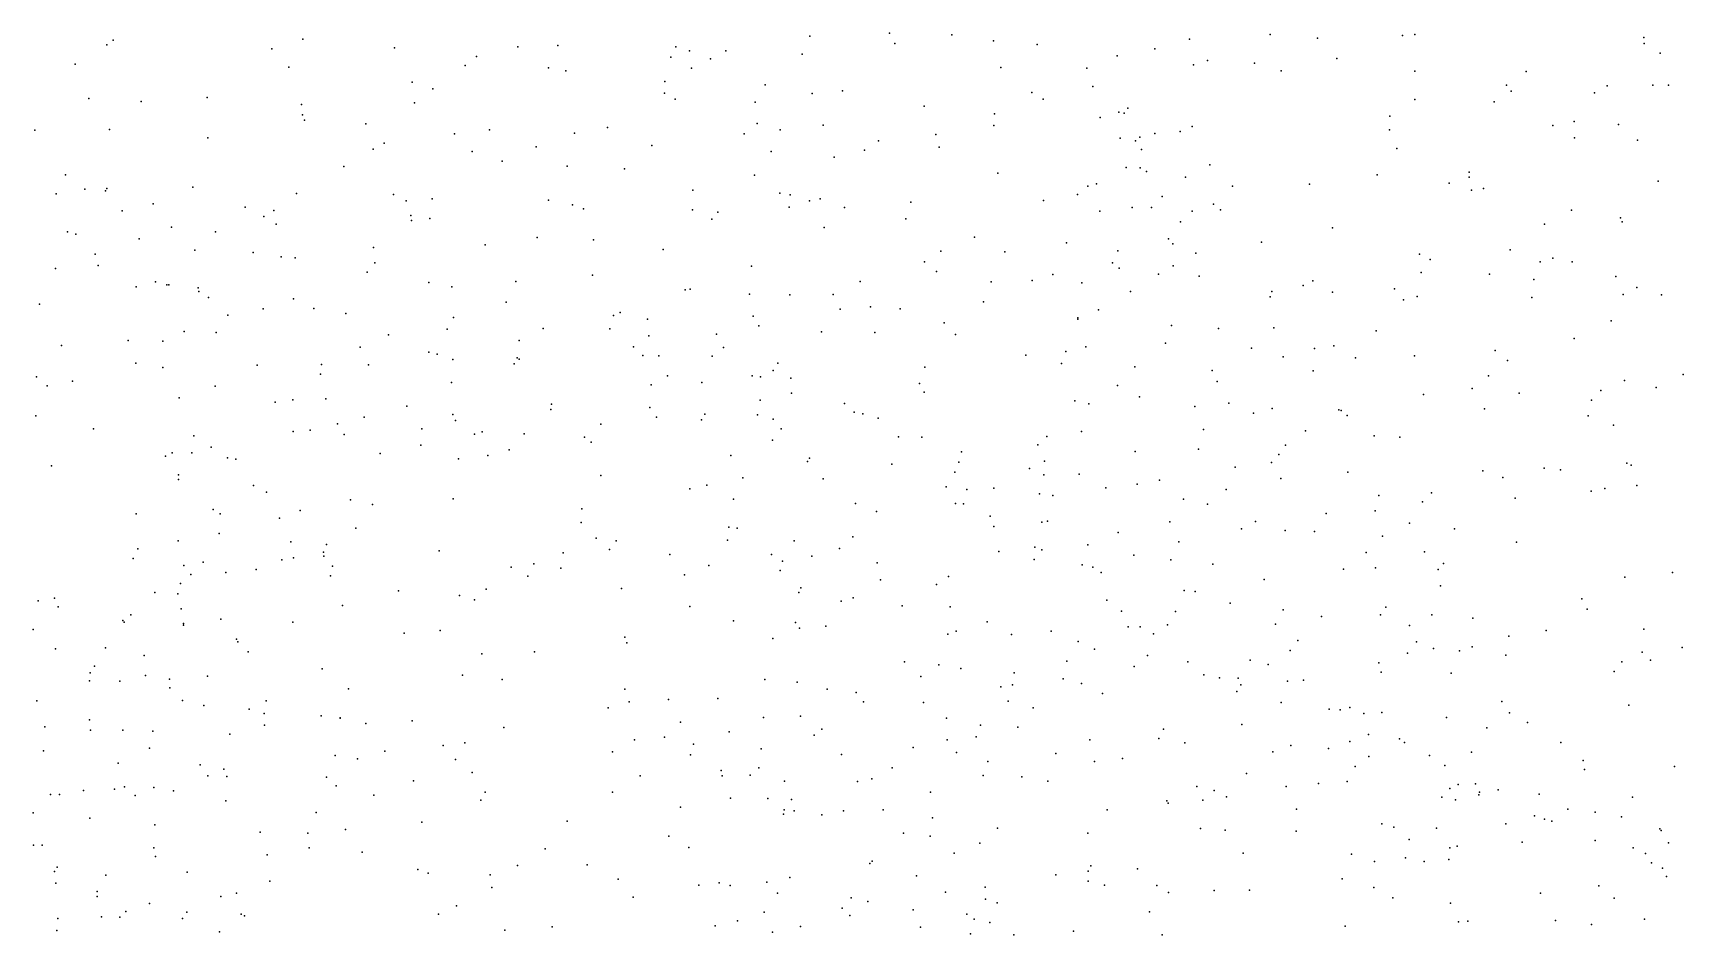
# Model space of a CAD drawing. Header units: metres. Extents: x -25 to 25, y -27.8 to 27.8.
# Drawn here: x -7.935 to -6.388, y 5.103 to 5.949 of the extents above; entities that cross this region are included whole.
import ezdxf

# ---------------------------------------------------------------- set-up
doc = ezdxf.new("R2010")
doc.units = ezdxf.units.M

msp = doc.modelspace()

# ---------------------------------------------------------------- linework, layer by layer
for p in [(-7.6819, 5.9429, 25.8874), (-7.2067, 5.9457, -7.0372), (-7.1318, 5.9486, 15.7603), (-7.0735, 5.9468, 25.5694), (-6.8504, 5.9428, 16.971), (-6.7748, 5.9471, 16.9034), (-6.7306, 5.9438, 21.0944), (-6.6509, 5.9462, 16.8261), (-6.6393, 5.9472, 15.7708), (-6.4244, 5.9444, 16.6296), (-7.8658, 5.9376, 14.6105), (-7.8599, 5.9418, -0.9987), (-7.7111, 5.9336, -3.8145), (-7.5962, 5.9347, 17.3703), (-7.5193, 5.9266, 25.8727), (-7.4803, 5.9357, -13.0276), (-7.4429, 5.9369, 15.9225), (-7.3321, 5.9355, -8.7139), (-7.3193, 5.9318, 20.4468), (-7.2855, 5.932, 25.7906), (-7.2137, 5.9289, 17.2436), (-7.1268, 5.9389, -4.9158), (-7.0344, 5.9411, 15.1992), (-6.9933, 5.9379, 15.7188), (-6.9182, 5.9272, 21.6815), (-6.8829, 5.9338, 24.5815), (-6.424, 5.9389, 19.0462), (-6.4091, 5.9298, 0.8416), (-7.8954, 5.9195, 17.3141), (-7.6953, 5.9167, 19.5282), (-7.5299, 5.9182, -4.6359), (-7.4516, 5.9158, 17.3632), (-7.4353, 5.9132, -0.1527), (-7.337, 5.9259, -8.497), (-7.3174, 5.9155, -9.0203), (-7.2997, 5.9243, 18.4907), (-7.0276, 5.9161, 17.12), (-6.9469, 5.9156, 25.152), (-6.8467, 5.9189, -23.2264), (-6.8337, 5.9228, 15.6946), (-6.7897, 5.9204, 21.8096), (-6.7644, 5.9132, 0.1963), (-6.7124, 5.9248, 15.7124), (-6.6393, 5.9129, 21.9493), (-6.5347, 5.9126, 23.812), (-7.5796, 5.9026, 21.4595), (-7.56, 5.8963, 15.9353), (-7.3425, 5.9031, 25.8569), (-7.2486, 5.8999, -7.5228), (-6.9411, 5.8984, 25.2866), (-6.5533, 5.8998, 0.5741), (-6.4589, 5.8989, -23.1282), (-6.4159, 5.8997, 23.7515), (-6.4013, 5.8998, 15.8869), (-7.8827, 5.8871, 15.9044), (-7.8337, 5.8844, 17.3688), (-7.7717, 5.8881, -0.7701), (-7.6832, 5.8814, 21.4812), (-7.5773, 5.8832, -9.5826), (-7.3429, 5.8921, 15.8193), (-7.333, 5.8867, -4.754), (-7.2579, 5.8836, -19.3175), (-7.2044, 5.8918, 25.7848), (-7.1759, 5.8943, 20.767), (-6.9985, 5.8928, 25.5552), (-6.9879, 5.8866, 21.6341), (-6.6391, 5.8862, 15.1956), (-6.5649, 5.8839, 16.8428), (-6.549, 5.8939, 22.0088), (-6.4706, 5.8926, -6.7711), (-7.6825, 5.8718, 15.9227), (-7.6806, 5.8667, 25.9254), (-7.0993, 5.8801, 25.7292), (-7.0335, 5.8728, 25.6526), (-6.9342, 5.8693, 17.0988), (-6.9167, 5.8743, 25.0722), (-6.9117, 5.8733, 24.4353), (-6.9085, 5.878, 24.9558), (-6.6625, 5.8705, 16.9201), (-6.4899, 5.8656, 15.7642), (-7.9334, 5.8576, 17.3581), (-7.8633, 5.8581, 25.9168), (-7.7711, 5.8503, 21.5109), (-7.623, 5.8633, 17.4458), (-7.5399, 5.8539, 23.6008), (-7.5071, 5.8577, 18.0087), (-7.4274, 5.8546, 17.423), (-7.3962, 5.8599, 25.9079), (-7.2683, 5.8539, 24.9552), (-7.256, 5.8637, -0.1311), (-7.2343, 5.8578, 21.5126), (-7.1942, 5.8621, -7.9035), (-7.0884, 5.8534, 21.5785), (-7.0341, 5.8619, -6.9169), (-6.9156, 5.8499, 25.5042), (-6.8972, 5.8508, 24.1376), (-6.8829, 5.8543, 24.6933), (-6.8593, 5.8562, -6.8445), (-6.848, 5.8608, 17.0451), (-6.6628, 5.8578, -6.7932), (-6.5097, 5.862, 25.0621), (-6.4894, 5.8502, 16.8213), (-6.4482, 5.8627, -13.5054), (-7.6161, 5.8396, 24.2512), (-7.6059, 5.8453, 23.784), (-7.5232, 5.8375, 25.9491), (-7.4631, 5.8419, 15.0014), (-7.3549, 5.8432, 15.1179), (-7.2429, 5.8376, 25.8647), (-7.1553, 5.8386, 17.2863), (-7.1422, 5.8474, 25.0528), (-7.0854, 5.8415, 15.6454), (-6.9013, 5.8475, 24.5668), (-6.8956, 5.8393, 25.3364), (-6.6562, 5.8403, 23.883), (-6.4305, 5.848, 22.0811), (-7.6437, 5.8234, 14.7994), (-7.4952, 5.8284, 21.4903), (-7.4343, 5.8236, -9.3098), (-7.3805, 5.8213, -8.8609), (-7.1836, 5.8322, 19.8419), (-6.91, 5.8226, 21.721), (-6.8968, 5.8223, 15.5996), (-6.8907, 5.8188, 24.8941), (-6.8316, 5.825, 15.2902), (-7.9047, 5.8155, 21.5655), (-7.8658, 5.8028, 4.6148), (-7.7852, 5.8041, 17.487), (-7.2584, 5.8153, 18.7774), (-7.0304, 5.8171, 25.758), (-6.9459, 5.8051, 23.0871), (-6.9378, 5.8071, 24.2705), (-6.8544, 5.8134, 24.0337), (-6.8101, 5.8051, 25.1332), (-6.7381, 5.8068, 21.8838), (-6.6745, 5.8157, 15.624), (-6.607, 5.8077, 16.9363), (-6.5883, 5.8133, 15.6622), (-6.5881, 5.818, 22.9645), (-6.5747, 5.8028, -20.7377), (-6.411, 5.8097, 23.7601), (-7.9135, 5.7977, -1.2365), (-7.8865, 5.8022, 15.8349), (-7.8672, 5.8006, 17.4494), (-7.8225, 5.7884, 21.5562), (-7.6879, 5.7982, -0.4893), (-7.5971, 5.7973, 21.5081), (-7.5852, 5.7913, -21.2724), (-7.5606, 5.7932, 15.8407), (-7.4515, 5.7917, 17.5026), (-7.4293, 5.7874, 23.3995), (-7.3162, 5.8011, 25.9487), (-7.2347, 5.7984, 15.2406), (-7.225, 5.7968, 17.3544), (-7.2068, 5.7913, 15.6641), (-7.197, 5.7931, -8.0551), (-7.1118, 5.7898, -19.5355), (-6.9874, 5.7914, 15.592), (-6.9555, 5.7972, 25.7227), (-6.876, 5.7954, 25.0479), (-6.8279, 5.7881, 21.7981), (-6.5861, 5.8013, 21.2308), (-7.8516, 5.7817, -9.7533), (-7.736, 5.7854, -22.2475), (-7.7187, 5.7765, 17.5379), (-7.7092, 5.782, 21.5336), (-7.5808, 5.7776, 24.519), (-7.5802, 5.7729, 25.9992), (-7.5628, 5.7747, -4.5747), (-7.4187, 5.7838, 15.7684), (-7.3167, 5.7827, 15.7217), (-7.2985, 5.774, 20.5911), (-7.2928, 5.7805, 17.4328), (-7.2261, 5.7853, -13.2465), (-7.1742, 5.7849, 21.5741), (-7.1166, 5.7742, 25.8764), (-6.9345, 5.7816, 24.373), (-6.9044, 5.7848, 24.6263), (-6.8861, 5.7851, 25.6164), (-6.848, 5.7814, 25.5029), (-6.8213, 5.7827, 15.5797), (-6.4924, 5.7824, 15.6872), (-6.4464, 5.7754, 22.8366), (-7.9029, 5.7622, 4.8108), (-7.895, 5.7599, 17.6161), (-7.8052, 5.7665, -1.0428), (-7.7641, 5.7621, 17.7179), (-7.7072, 5.7692, 15.8354), (-7.4624, 5.7567, 24.8035), (-7.1931, 5.7663, 25.9282), (-7.0521, 5.7572, 17.2665), (-6.859, 5.7714, -5.091), (-6.7163, 5.766, 0.2302), (-6.5175, 5.7693, 0.6778), (-6.4447, 5.7715, 16.8531), (-7.8769, 5.7411, -4.2774), (-7.8356, 5.7556, 25.9723), (-7.7833, 5.7449, -18.7953), (-7.7285, 5.7427, -0.8812), (-7.6159, 5.7473, -22.7684), (-7.5111, 5.7498, 17.5707), (-7.4094, 5.7547, -8.7163), (-7.3441, 5.7455, 17.5145), (-7.0837, 5.744, 19.6077), (-7.0236, 5.7434, -4.9065), (-6.966, 5.7518, 25.1677), (-6.9177, 5.7444, 24.0925), (-6.8701, 5.7555, 19.3419), (-6.8661, 5.7509, 24.9482), (-6.8446, 5.7422, 25.1847), (-6.7829, 5.7525, -19.8119), (-6.6348, 5.7411, -5.3785), (-6.5497, 5.7453, 23.8026), (-7.9141, 5.7276, 19.4913), (-7.8739, 5.7306, 15.7879), (-7.7025, 5.7387, 24.0326), (-7.6892, 5.7379, -9.6235), (-7.6145, 5.7331, 17.6246), (-7.2612, 5.7299, -7.3756), (-7.0989, 5.7341, -0.1052), (-6.9228, 5.733, 21.7482), (-6.9166, 5.7281, 24.5621), (-6.8659, 5.7303, 25.7184), (-6.6249, 5.7361, 15.587), (-6.5218, 5.7339, -20.4349), (-6.5098, 5.7375, 16.9325), (-6.4915, 5.734, -6.6557), (-7.8382, 5.7105, 21.5916), (-7.8202, 5.7151, 4.1563), (-7.8096, 5.7124, 17.5941), (-7.8077, 5.7125, 14.6262), (-7.6218, 5.7243, -0.3322), (-7.564, 5.7146, -19.143), (-7.5423, 5.7107, 23.509), (-7.4824, 5.7157, 19.2351), (-7.4105, 5.7216, 21.5465), (-7.1595, 5.7154, 17.3817), (-7.0879, 5.725, 23.1292), (-7.0365, 5.7151, 21.6933), (-6.9982, 5.7165, 15.3727), (-6.9786, 5.7221, 19.462), (-6.9514, 5.7143, 24.1894), (-6.8797, 5.7224, 24.8229), (-6.8414, 5.7206, 23.9758), (-6.7439, 5.7119, 15.5356), (-6.735, 5.7161, 15.3495), (-6.6332, 5.7239, -13.3912), (-6.5691, 5.7223, 0.524), (-6.5276, 5.7174, 21.9965), (-6.4508, 5.7203, 23.7732), (-7.7803, 5.7096, -12.6739), (-7.7797, 5.7063, 4.336), (-7.7704, 5.7004, 4.5353), (-7.6907, 5.6992, -21.469), (-7.4913, 5.6963, 26.0546), (-7.3236, 5.7076, -4.6668), (-7.3188, 5.7084, 20.0258), (-7.263, 5.7036, -8.3244), (-7.2252, 5.7029, 17.4561), (-7.1846, 5.7033, 15.5903), (-7.0436, 5.6964, 15.5352), (-6.906, 5.7061, 24.699), (-6.7749, 5.7013, 25.3919), (-6.7734, 5.7062, 25.4963), (-6.7163, 5.7054, 23.886), (-6.6582, 5.7088, 21.9292), (-6.6497, 5.6984, -6.6879), (-6.637, 5.7016, 17.0333), (-6.5296, 5.7005, 25.0835), (-6.4437, 5.7035, 22.0498), (-6.431, 5.7099, 15.2053), (-6.4079, 5.703, -5.7066), (-7.9291, 5.6943, 17.5461), (-7.7525, 5.6839, -22.4512), (-7.7194, 5.6899, 21.5815), (-7.6716, 5.6901, 17.7053), (-7.6418, 5.6857, 15.7605), (-7.5406, 5.6819, 21.5564), (-7.3908, 5.6837, 17.6372), (-7.3844, 5.6865, 19.1086), (-7.3589, 5.6802, 20.2716), (-7.2597, 5.6832, 25.0939), (-7.178, 5.6895, -7.7147), (-7.1497, 5.6918, 25.9839), (-7.1218, 5.6899, -20.7555), (-6.9553, 5.6815, 15.5077), (-6.9553, 5.6803, 25.8705), (-6.9359, 5.689, 24.4558), (-7.7934, 5.6688, -4.5), (-7.7632, 5.6677, 17.7424), (-7.6016, 5.6654, -9.4872), (-7.5466, 5.671, 17.8002), (-7.4567, 5.6714, 18.0558), (-7.394, 5.6711, 26.0646), (-7.3577, 5.6646, 21.5817), (-7.2941, 5.6663, 18.4), (-7.2545, 5.674, 21.6101), (-7.1955, 5.6684, 19.7797), (-7.1456, 5.6677, 15.3567), (-7.0806, 5.6769, 17.3453), (-7.07, 5.6657, -6.9505), (-6.8675, 5.6742, 24.9081), (-6.8234, 5.6715, 15.5012), (-6.7713, 5.6722, 25.2435), (-6.6756, 5.6693, 21.1955), (-6.4551, 5.6787, 0.849), (-7.9085, 5.6554, 17.653), (-7.8458, 5.6601, -1.1784), (-7.8133, 5.6595, 15.7489), (-7.6282, 5.6541, 21.587), (-7.564, 5.6494, 17.9519), (-7.4792, 5.6602, 17.8707), (-7.3718, 5.6542, 17.8309), (-7.2876, 5.6538, 17.6189), (-6.9664, 5.6498, -0.07), (-6.9476, 5.6543, 24.1146), (-6.8731, 5.6577, 25.8174), (-6.7923, 5.6529, 25.1454), (-6.7332, 5.6527, -20.1415), (-6.7151, 5.6552, -20.6856), (-6.5637, 5.6508, 23.7956), (-6.4897, 5.6621, 15.5927), (-7.8388, 5.6389, 17.78), (-7.8134, 5.6349, 26.0411), (-7.7249, 5.637, 24.2078), (-7.6644, 5.6377, 17.9436), (-7.6204, 5.6374, 19.3567), (-7.556, 5.6473, -12.8654), (-7.5415, 5.6423, -21.0945), (-7.4838, 5.6384, 18.0179), (-7.481, 5.6439, -8.9349), (-7.4791, 5.6427, -4.5807), (-7.3633, 5.6462, 15.6536), (-7.3483, 5.646, 17.9226), (-7.2981, 5.6455, 17.7089), (-7.2365, 5.6391, -0.2285), (-7.0987, 5.6353, 20.8607), (-7.0041, 5.6465, 17.3001), (-6.9705, 5.6388, 21.7569), (-6.9017, 5.6355, 23.9854), (-6.7626, 5.645, 19.1976), (-6.6948, 5.6441, 22.9597), (-6.6394, 5.6457, 0.3454), (-6.5523, 5.6415, 15.3042), (-7.9317, 5.6263, 21.5837), (-7.9217, 5.6178, 17.776), (-7.8982, 5.6221, 26.0156), (-7.7643, 5.6173, -21.7239), (-7.6656, 5.6287, 14.8924), (-7.5427, 5.6208, 18.077), (-7.3554, 5.6187, 18.0889), (-7.3399, 5.6271, -8.4572), (-7.3077, 5.6209, 18.9759), (-7.2605, 5.627, -23.1659), (-7.2527, 5.6263, 17.7838), (-7.2411, 5.632, 26.0512), (-7.2245, 5.6248, 23.165), (-7.1037, 5.6199, 21.7002), (-6.918, 5.6181, 24.6813), (-6.8291, 5.6321, 23.9342), (-6.8247, 5.6217, 25.2447), (-6.7345, 5.6317, 25.3214), (-6.5701, 5.627, -6.5698), (-6.4427, 5.6226, 21.3364), (-6.3877, 5.6284, 16.9223), (-7.7979, 5.6065, 17.9666), (-7.7081, 5.6024, 18.0486), (-7.6914, 5.6045, 21.6344), (-7.6604, 5.6056, -0.7477), (-7.253, 5.6042, 18.0547), (-7.2239, 5.6107, 17.6728), (-7.0994, 5.6119, 15.5149), (-6.9582, 5.6036, 24.4468), (-6.8973, 5.6073, 21.807), (-6.8137, 5.6016, 17.1731), (-6.631, 5.6096, 17.08), (-6.5855, 5.6151, 21.9704), (-6.5412, 5.6108, 0.7185), (-6.4734, 5.6043, 22.0299), (-6.4649, 5.6134, 23.7675), (-6.4129, 5.616, 15.6046), (-7.9323, 5.5896, 17.8683), (-7.6246, 5.5882, 15.7171), (-7.5846, 5.5987, 17.8954), (-7.5415, 5.5909, 26.1005), (-7.4495, 5.5955, -0.3462), (-7.4487, 5.6006, 26.0952), (-7.3566, 5.5975, 20.4056), (-7.3504, 5.5884, 21.6465), (-7.305, 5.5912, 15.3025), (-7.2555, 5.5906, 20.6635), (-7.241, 5.5864, 18.7183), (-7.1742, 5.601, 17.9629), (-7.1651, 5.593, 17.5811), (-7.1568, 5.5916, 26.0452), (-7.1426, 5.5875, 17.7405), (-6.945, 5.6009, 24.5568), (-6.8455, 5.5982, -5.0346), (-6.7906, 5.5921, 21.8817), (-6.7731, 5.5963, 23.8795), (-6.7106, 5.5952, 25.3939), (-6.7083, 5.5945, 25.5579), (-6.7025, 5.5898, 15.4882), (-6.5738, 5.5961, 15.5232), (-6.4765, 5.5895, -23.1757), (-7.8783, 5.5773, 15.6997), (-7.7843, 5.5709, 15.7159), (-7.6912, 5.5749, -0.9134), (-7.6751, 5.5761, 18.1309), (-7.6494, 5.5822, 24.7062), (-7.6432, 5.5721, -21.2697), (-7.5704, 5.5775, 18.2022), (-7.5388, 5.5853, 24.9213), (-7.5209, 5.5725, 15.1162), (-7.5138, 5.5746, -8.6883), (-7.4746, 5.5726, 15.6714), (-7.4027, 5.5819, -20.9323), (-7.3081, 5.5858, 18.1891), (-7.2334, 5.5773, 15.5572), (-6.9519, 5.575, 24.0331), (-6.8373, 5.5767, 15.4091), (-6.7418, 5.5756, 25.2259), (-6.6773, 5.5708, 23.8074), (-6.4528, 5.5808, 18.9063), (-7.7679, 5.5603, 26.0804), (-7.5714, 5.5621, -9.2221), (-7.4886, 5.5577, 21.6643), (-7.4178, 5.5697, 18.2367), (-7.4116, 5.565, -19.4353), (-7.2417, 5.5667, 25.2332), (-7.1233, 5.5698, 19.6121), (-7.1016, 5.5695, 17.8318), (-7.0643, 5.5559, 25.3105), (-6.9926, 5.5624, 25.9845), (-6.9843, 5.5702, 15.4848), (-6.9015, 5.5561, 17.2635), (-6.8421, 5.5583, 25.8651), (-6.7604, 5.5621, 25.758), (-6.6534, 5.5697, 19.0956), (-7.9177, 5.5426, 3.829), (-7.8109, 5.5516, 3.9474), (-7.8046, 5.5549, 14.6262), (-7.7861, 5.5548, 18.0951), (-7.7528, 5.5501, 17.7288), (-7.7449, 5.5489, 4.6211), (-7.6095, 5.5543, -4.5452), (-7.5361, 5.5491, 23.4121), (-7.5085, 5.5524, 18.2561), (-7.2808, 5.5524, 26.0964), (-7.2087, 5.5468, -7.076), (-7.207, 5.5498, 18.2183), (-7.1297, 5.5441, 18.161), (-7.0667, 5.5462, 17.9587), (-7.0006, 5.5402, 17.3543), (-6.9866, 5.5472, 24.3895), (-6.8077, 5.5413, 25.0235), (-6.7736, 5.5458, 0.106), (-6.7668, 5.5532, -5.2166), (-6.518, 5.5405, -6.3935), (-6.4405, 5.5451, 15.5548), (-6.4364, 5.5433, -5.968), (-7.7988, 5.5298, 21.6814), (-7.7985, 5.5344, -22.277), (-7.4025, 5.5337, 18.1365), (-7.3033, 5.5246, 18.2958), (-7.2694, 5.5313, 21.7266), (-7.194, 5.5305, -7.6535), (-7.0707, 5.5368, 21.7585), (-6.9872, 5.5344, 20.95), (-6.9539, 5.5349, 21.8018), (-6.8996, 5.5255, -6.7616), (-6.8788, 5.5292, 24.8245), (-6.7649, 5.5308, 25.099), (-6.702, 5.5366, 21.9137), (-6.5754, 5.538, 22.868), (-6.5566, 5.5317, 23.7712), (-6.5027, 5.5389, -5.8178), (-7.7283, 5.5242, 18.2015), (-7.7162, 5.518, -9.4318), (-7.6373, 5.5107, 18.2694), (-7.5411, 5.5116, 19.2657), (-7.3192, 5.5211, 15.5817), (-7.2783, 5.5113, -19.6307), (-7.0788, 5.5231, -0.2362), (-7.0593, 5.5206, 26.0418), (-7.0341, 5.5218, 17.5263), (-6.9911, 5.5164, 22.9959), (-6.9786, 5.515, -4.8252), (-6.929, 5.5221, -20.0375), (-6.8562, 5.5114, 24.9148), (-6.8161, 5.5204, -20.4071), (-6.6729, 5.5149, 25.3741), (-6.6321, 5.5088, -5.5265), (-6.6236, 5.5175, 21.2183), (-6.5452, 5.5125, 15.4963), (-6.4739, 5.5188, 23.7558), (-6.461, 5.5213, -6.219), (-6.4311, 5.5242, 17.0039), (-7.8384, 5.4978, 18.1719), (-7.7661, 5.5017, -1.1139), (-7.7595, 5.4977, 24.4851), (-7.704, 5.4937, 26.1105), (-7.6844, 5.5008, -19.091), (-7.6167, 5.5063, 26.1184), (-7.4204, 5.5024, 18.3358), (-7.1638, 5.5075, 21.7544), (-7.144, 5.4999, 18.2678), (-7.0699, 5.5074, 15.4812), (-7.0626, 5.5069, -6.9195), (-7.0376, 5.4955, 19.4731), (-6.8336, 5.5067, 22.9296), (-6.7225, 5.498, 17.146), (-6.6765, 5.5006, 25.6403), (-7.7605, 5.4791, 23.812), (-7.6323, 5.4841, -9.0354), (-7.421, 5.4896, -8.5327), (-7.2826, 5.4851, -17.8342), (-7.2747, 5.4841, 18.3579), (-7.0341, 5.4858, 24.2586), (-6.9891, 5.49, 17.8592), (-6.9836, 5.4907, 17.979), (-6.9174, 5.4801, 25.3864), (-6.869, 5.4901, 25.9496), (-6.8019, 5.4835, -23.2398), (-6.7887, 5.4905, 17.2034), (-6.7609, 5.4821, 25.8237), (-6.7334, 5.481, 15.4548), (-6.6443, 5.489, 25.5576), (-6.6019, 5.4835, -13.2371), (-7.8369, 5.4648, 4.7635), (-7.7989, 5.4725, 15.6725), (-7.6934, 5.4715, -9.2729), (-7.66, 5.4689, 15.6693), (-7.5542, 5.463, 25.0735), (-7.407, 5.4749, 15.6071), (-7.3944, 5.4641, -0.4417), (-7.3881, 5.4722, -18.0351), (-7.2837, 5.473, -8.3571), (-7.2214, 5.4725, -8.2066), (-7.1788, 5.4652, -17.662), (-7.1664, 5.4762, -13.1752), (-6.9956, 5.4665, 17.6094), (-6.989, 5.4638, 24.4708), (-6.9458, 5.4687, 15.452), (-6.8604, 5.4715, 23.8818), (-6.6696, 5.4768, 25.2878), (-6.5439, 5.471, 17.0861), (-7.8413, 5.4557, 21.7096), (-7.7936, 5.4491, 26.1035), (-7.7756, 5.4522, 21.7753), (-7.7018, 5.4546, 23.6332), (-7.6907, 5.4565, 21.7784), (-7.6626, 5.4617, -17.9057), (-7.6622, 5.4579, 17.816), (-7.6542, 5.4485, -18.0754), (-7.4867, 5.4477, 18.4092), (-7.4655, 5.4509, 15.2164), (-7.4378, 5.4611, 26.1405), (-7.338, 5.4594, 18.4057), (-7.3014, 5.4491, -4.5933), (-7.2425, 5.4596, 18.8338), (-7.2322, 5.4532, 25.3509), (-7.2047, 5.4579, 15.3937), (-7.1434, 5.4517, 18.3443), (-7.0292, 5.4622, 18.2226), (-6.9963, 5.4548, 24.0461), (-6.9511, 5.45, 17.6915), (-6.9412, 5.4477, 17.3972), (-6.9026, 5.4589, 17.3121), (-6.8679, 5.4545, -4.9578), (-6.8285, 5.4505, 15.4458), (-6.6847, 5.4615, 23.7796), (-6.676, 5.447, 21.9292), (-6.6302, 5.4619, 25.2823), (-6.6122, 5.4511, -5.711), (-7.7967, 5.4323, 24.1317), (-7.7871, 5.4407, 23.9669), (-7.7542, 5.4425, 18.3151), (-7.7257, 5.4455, -17.7191), (-7.6562, 5.4395, 18.3667), (-7.4709, 5.4393, 23.3074), (-7.4402, 5.4466, -17.4093), (-7.3241, 5.4406, 26.1399), (-7.2343, 5.4444, -17.4994), (-7.1404, 5.4357, 23.0188), (-7.0877, 5.4315, -17.7916), (-7.0766, 5.4388, 26.0871), (-6.9332, 5.4426, 23.9311), (-6.7805, 5.4362, 23.8034), (-6.7062, 5.4458, 25.1907), (-6.6172, 5.4455, 0.4137), (-6.4422, 5.4384, 25.1427), (-6.3974, 5.4426, 17.0263), (-7.9302, 5.416, 14.2328), (-7.9148, 5.4187, 26.0655), (-7.8209, 5.424, -21.9557), (-7.7993, 5.4227, 19.4254), (-7.5923, 5.4255, -17.3707), (-7.5351, 5.421, -0.6027), (-7.5209, 5.4171, 21.7979), (-7.5101, 5.4269, -18.2171), (-7.3831, 5.4275, 21.7849), (-7.217, 5.4239, 26.1245), (-7.215, 5.4282, -0.4094), (-7.1659, 5.4189, -18.0783), (-6.9279, 5.4167, 26.0188), (-6.8554, 5.4259, 21.8774), (-6.8451, 5.4248, -6.6176), (-6.615, 5.4301, 25.4886), (-6.4826, 5.4179, 18.9347), (-7.9116, 5.4104, 15.6532), (-7.8435, 5.403, -18.6998), (-7.7961, 5.4085, -18.1412), (-7.6449, 5.4118, -18.2985), (-7.3191, 5.4107, 15.5532), (-7.1771, 5.4157, 15.4959), (-7.12, 5.4114, 21.8029), (-7.0751, 5.4105, 15.4654), (-6.9143, 5.4063, 17.5877), (-6.8635, 5.406, 18.0316), (-6.8125, 5.4139, 24.9633), (-6.7627, 5.4075, -6.4521), (-6.7266, 5.4013, 17.2207), (-6.6713, 5.4028, 25.7409), (-6.6663, 5.4101, -6.272), (-6.6231, 5.4028, -6.0374), (-6.4775, 5.4083, 23.7209), (-7.9348, 5.3892, -18.6147), (-7.8508, 5.3977, -4.5437), (-7.8496, 5.3961, -17.5854), (-7.7941, 5.3947, -18.3763), (-7.7939, 5.3932, -22.5875), (-7.7589, 5.399, 24.7781), (-7.6913, 5.396, 26.1258), (-7.5871, 5.3859, 18.4661), (-7.5534, 5.3884, 15.6517), (-7.2782, 5.3973, 19.8684), (-7.2201, 5.3958, -7.572), (-7.2163, 5.3903, 18.4627), (-7.1916, 5.3924, -7.057), (-7.0693, 5.3876, -17.5393), (-7.0404, 5.3965, 24.3805), (-6.9801, 5.3875, 24.6187), (-6.908, 5.3917, 24.8136), (-6.8968, 5.3918, 18.2148), (-6.8842, 5.385, 17.5105), (-6.8713, 5.3935, 17.6671), (-6.7698, 5.3941, -5.2517), (-6.6441, 5.3929, -5.8604), (-6.5848, 5.3997, 23.733), (-6.5161, 5.3884, 17.1014), (-6.4243, 5.3896, 1.0169), (-7.9139, 5.3711, 18.407), (-7.867, 5.3719, -17.3919), (-7.7441, 5.3802, 18.4217), (-7.743, 5.3777, -18.5896), (-7.38, 5.382, 25.3339), (-7.3783, 5.3767, 23.193), (-7.2413, 5.3809, 21.7974), (-7.0773, 5.3847, -23.2321), (-7.0173, 5.3846, 24.4959), (-6.9549, 5.3778, 15.4452), (-6.9396, 5.3706, 24.7238), (-6.7488, 5.3788, 0.0515), (-6.6377, 5.3777, 25.6428), (-6.6216, 5.3713, -23.2028), (-6.5854, 5.3728, 22.8043), (-6.551, 5.3831, 22.0047), (-6.3884, 5.3722, 15.4909), (-7.8774, 5.3549, -18.9039), (-7.8308, 5.3648, 18.4357), (-7.7333, 5.3684, -8.9123), (-7.5143, 5.3663, -19.4616), (-7.4649, 5.3682, -20.9866), (-7.1179, 5.3588, 26.1148), (-7.0855, 5.3561, 18.4534), (-6.9657, 5.3596, 23.9182), (-6.9023, 5.3544, 21.8717), (-6.8898, 5.3648, -0.1931), (-6.8522, 5.3589, 17.3825), (-6.7937, 5.3603, 17.967), (-6.7767, 5.3563, 17.7805), (-6.7562, 5.3694, 15.439), (-6.6731, 5.3578, 23.7294), (-6.6461, 5.3671, 17.1668), (-6.5973, 5.3691, 0.6351), (-6.5539, 5.365, 15.3917), (-6.445, 5.3588, 21.282), (-6.426, 5.3678, -13.2369), (-6.4181, 5.3605, 17.0774), (-7.8822, 5.3411, 26.0791), (-7.8814, 5.3487, 18.519), (-7.8536, 5.3408, 21.6823), (-7.8297, 5.3461, 4.0587), (-7.8072, 5.3427, -21.6446), (-7.7714, 5.3453, 17.7333), (-7.6639, 5.3522, -8.7743), (-7.5323, 5.3464, -17.2063), (-7.4951, 5.3424, 18.5254), (-7.2487, 5.3424, -7.373), (-7.2184, 5.3397, 26.1342), (-7.1026, 5.345, -20.0902), (-7.0651, 5.3525, 24.1552), (-7.0149, 5.3487, 23.9984), (-6.9689, 5.3428, 20.9084), (-6.9517, 5.3386, -17.9677), (-6.8372, 5.3468, -13.1265), (-6.8225, 5.344, 18.1628), (-6.8049, 5.3435, 23.7684), (-6.7587, 5.3409, 21.9127), (-6.7437, 5.3418, 17.2884), (-6.6708, 5.3493, 0.2139), (-6.6052, 5.3482, 25.5515), (-6.4524, 5.3497, 22.088), (-7.8068, 5.3345, 14.6211), (-7.6391, 5.3337, -4.5451), (-7.3802, 5.3332, 18.5426), (-7.3392, 5.3237, 20.0419), (-7.2929, 5.3246, 15.532), (-7.1903, 5.3332, -17.2981), (-7.163, 5.3302, 18.5143), (-7.0275, 5.3353, 25.5318), (-7.0164, 5.3372, -20.3472), (-6.9321, 5.3293, 18.3495), (-6.8061, 5.3311, 25.942), (-6.8025, 5.3372, 17.5381), (-7.9316, 5.3223, 19.4457), (-7.795, 5.3225, 15.6511), (-7.775, 5.3178, -17.1183), (-7.7324, 5.3144, 18.5021), (-7.7184, 5.3105, -1.0415), (-7.7163, 5.3223, -18.8219), (-7.665, 5.3081, -19.2106), (-7.3958, 5.3157, -19.6836), (-7.376, 5.3214, 21.8421), (-7.2152, 5.308, 18.5966), (-7.1561, 5.3213, 15.4797), (-7.0999, 5.3206, 24.2376), (-7.0205, 5.322, 21.8594), (-6.9971, 5.3158, 18.4345), (-6.7644, 5.3207, 18.0871), (-6.7194, 5.3144, 17.8867), (-6.7091, 5.3138, -5.6133), (-6.7001, 5.3162, 21.1042), (-6.6871, 5.3105, 25.4556), (-6.6701, 5.3114, 21.9469), (-6.5576, 5.3217, 17.1358), (-6.5504, 5.311, 23.6833), (-6.4386, 5.3181, 23.6617), (-7.924, 5.2978, 21.3791), (-7.8821, 5.3045, 18.5945), (-7.8813, 5.2948, -1.2823), (-7.8508, 5.2949, 4.6259), (-7.8227, 5.294, 24.2083), (-7.7181, 5.2996, 26.1259), (-7.647, 5.3064, 18.5305), (-7.6469, 5.3059, 25.1395), (-7.623, 5.301, 26.14), (-7.5796, 5.3036, 21.8754), (-7.4934, 5.2973, 21.871), (-7.3279, 5.3022, 19.0592), (-7.2823, 5.2932, 18.5763), (-7.2499, 5.3066, -19.9068), (-7.1953, 5.2957, -7.9218), (-7.0785, 5.3061, -0.4176), (-7.0464, 5.2994, 26.0931), (-7.0116, 5.2976, 15.4474), (-6.8749, 5.2958, -17.7983), (-6.8015, 5.3, -6.3395), (-6.6094, 5.3066, 25.3935), (-6.5717, 5.2971, 19.0459), (-6.5335, 5.3021, 22.0398), (-7.8257, 5.278, 14.2961), (-7.7506, 5.291, 21.8779), (-7.5505, 5.2805, 25.2682), (-7.5301, 5.2829, -8.592), (-7.371, 5.2856, 15.5572), (-7.343, 5.2883, 20.3278), (-7.3158, 5.2817, -17.1756), (-7.2522, 5.2772, -0.5365), (-7.2025, 5.2901, 22.965), (-7.1098, 5.2786, 20.744), (-7.0779, 5.2857, -20.6664), (-7.0507, 5.2886, -18.2311), (-6.9439, 5.2858, -6.6178), (-6.8794, 5.2871, -23.2316), (-6.8548, 5.283, 18.3269), (-6.7554, 5.2803, 17.3527), (-6.7202, 5.2775, 17.4969), (-6.7003, 5.2843, 25.8218), (-6.6827, 5.2906, 17.7127), (-6.6537, 5.2868, 17.2437), (-6.6488, 5.2832, 17.7893), (-6.5024, 5.2831, 25.3254), (-7.9254, 5.2755, 19.0326), (-7.8552, 5.2638, 24.533), (-7.7782, 5.2622, 14.7951), (-7.6516, 5.2709, -17.0348), (-7.6307, 5.2678, -0.8232), (-7.6051, 5.275, 23.45), (-7.539, 5.2674, 18.6002), (-7.3917, 5.2744, 18.6024), (-7.3185, 5.2717, 23.0743), (-7.177, 5.272, -18.3724), (-7.069, 5.2738, 22.8639), (-7.0397, 5.2654, 18.5169), (-6.976, 5.2729, 24.7108), (-6.9397, 5.2655, 23.815), (-6.9132, 5.2681, 18.4238), (-6.7724, 5.2746, 18.2324), (-6.6824, 5.2701, 17.5833), (-6.6255, 5.271, 15.4357), (-6.6111, 5.2618, 25.6443), (-6.5859, 5.2742, 25.4965), (-6.4813, 5.2664, 22.7293), (-7.7711, 5.252, 24.9865), (-7.756, 5.2583, -19.065), (-7.7534, 5.2512, -19.0013), (-7.6599, 5.2508, -12.8846), (-7.5784, 5.2473, 19.2968), (-7.5231, 5.2551, 15.6184), (-7.3657, 5.2519, -13.0394), (-7.2896, 5.2569, 18.2713), (-7.2889, 5.252, -23.1933), (-7.2626, 5.2525, -8.2066), (-7.2544, 5.2595, 20.5439), (-7.2302, 5.2469, 21.867), (-7.1619, 5.2467, 18.6005), (-7.1484, 5.2492, -13.0696), (-7.1293, 5.2594, 21.851), (-7.0439, 5.2524, 24.5624), (-7.0077, 5.251, 23.9255), (-6.9835, 5.2471, 19.4421), (-6.7971, 5.254, -5.1514), (-6.7028, 5.2468, 17.4176), (-6.6952, 5.2606, 18.0792), (-6.4801, 5.258, 17.1289), (-6.3957, 5.2606, -23.1603), (-7.9188, 5.2345, 21.306), (-7.9103, 5.2346, 18.92), (-7.8876, 5.2382, 18.6687), (-7.8586, 5.2396, 24.6867), (-7.8493, 5.2416, 14.097), (-7.8392, 5.2335, 4.2537), (-7.8217, 5.2411, 4.4828), (-7.8033, 5.238, 21.7932), (-7.6507, 5.2425, 15.0497), (-7.6155, 5.2337, -18.9915), (-7.5112, 5.2366, 26.1518), (-7.3915, 5.2367, -18.6423), (-7.2811, 5.231, 25.5463), (-7.2459, 5.2307, -7.4933), (-7.0934, 5.2367, 24.4428), (-6.8437, 5.2421, 19.2941), (-6.8275, 5.2382, 25.9764), (-6.8159, 5.2324, -6.1721), (-6.76, 5.2419, 15.4272), (-6.7296, 5.2449, 21.9318), (-6.6138, 5.2321, 17.4664), (-6.6064, 5.2402, 17.9824), (-6.5987, 5.2438, 17.6606), (-6.5822, 5.2446, 17.8244), (-6.5791, 5.2342, 23.649), (-6.5786, 5.2367, 17.5783), (-6.5609, 5.2388, 17.7369), (-6.5225, 5.2347, 15.4399), (-6.4351, 5.2319, 22.1451), (-7.9351, 5.2174, 4.1315), (-7.7543, 5.2284, 23.743), (-7.6695, 5.2177, 26.1304), (-7.5152, 5.2292, -18.834), (-7.328, 5.2227, 21.8729), (-7.2314, 5.216, 18.6429), (-7.2306, 5.22, 18.8423), (-7.2239, 5.2299, 26.1386), (-7.2212, 5.2193, -7.7347), (-7.1952, 5.2154, 15.4856), (-7.1749, 5.2193, -17.1803), (-7.1379, 5.2202, 25.6513), (-6.9277, 5.2201, 26.0441), (-6.8719, 5.2284, -4.9601), (-6.8706, 5.2264, 21.8964), (-6.8381, 5.2293, 15.4359), (-6.7502, 5.2206, 25.8866), (-6.6012, 5.2296, 0.7733), (-6.4957, 5.2207, 17.6001), (-6.4702, 5.2179, 17.7938), (-7.8817, 5.2122, -21.9917), (-7.8208, 5.2059, 21.6647), (-7.6421, 5.2015, -8.6742), (-7.5704, 5.2085, 21.8984), (-7.4342, 5.2096, -0.6223), (-7.0915, 5.2126, -6.8638), (-7.0305, 5.2029, 18.5737), (-6.8402, 5.2025, 24.9745), (-6.817, 5.201, 23.6931), (-6.7504, 5.2001, 18.3342), (-6.6702, 5.2069, 19.1648), (-6.659, 5.2038, 18.2198), (-6.6188, 5.2029, 22.0087), (-6.5538, 5.2069, 17.3667), (-6.527, 5.2145, 17.4722), (-6.5177, 5.2112, 17.2808), (-6.5106, 5.2095, 17.9339), (-6.4455, 5.2136, 17.6924), (-6.4095, 5.2024, 17.5419), (-6.4081, 5.2006, 17.2269), (-7.9346, 5.1871, 21.2249), (-7.9266, 5.187, 15.6314), (-7.8217, 5.1844, 19.4071), (-7.722, 5.199, -22.8618), (-7.6774, 5.1981, 21.8958), (-7.676, 5.1845, -19.1905), (-7.3389, 5.1954, 18.6781), (-7.3199, 5.1848, 26.1436), (-7.1187, 5.1983, 24.262), (-7.0936, 5.1955, 26.1058), (-7.0471, 5.1887, 24.6344), (-6.9459, 5.1981, 20.8561), (-6.6444, 5.1922, 25.2809), (-6.6065, 5.1846, 25.5195), (-6.5996, 5.1859, 15.4259), (-6.5384, 5.1898, 18.0918), (-6.4701, 5.1912, 23.5895), (-6.4343, 5.1846, 17.3459), (-6.4012, 5.1892, 17.4472), (-7.8203, 5.1762, -18.5162), (-7.7154, 5.1779, -16.8606), (-7.6263, 5.1804, 17.8935), (-7.4548, 5.1836, 15.5866), (-7.4154, 5.1686, 26.1423), (-7.1504, 5.1696, -18.4939), (-7.1481, 5.1719, 21.8682), (-7.0712, 5.1794, 24.0709), (-6.8003, 5.1793, -17.9774), (-6.6987, 5.1784, 25.1971), (-6.677, 5.1717, 25.7702), (-6.6479, 5.1752, 21.0577), (-6.6304, 5.1717, 25.6621), (-6.6072, 5.1735, 25.4655), (-6.4228, 5.1792, 18.9519), (-6.4173, 5.1703, 15.4367), (-7.9149, 5.1623, -17.6312), (-7.9125, 5.1663, -19.4035), (-7.8668, 5.1589, -8.8937), (-7.7905, 5.1615, -21.3899), (-7.7131, 5.1532, -4.5997), (-7.5741, 5.164, 18.6894), (-7.5644, 5.1607, -19.5307), (-7.5065, 5.1592, -20.8878), (-7.4808, 5.168, 18.6925), (-7.3862, 5.155, 21.8809), (-7.2252, 5.1565, 18.5159), (-7.1065, 5.1583, 24.1888), (-6.9759, 5.1592, 15.4367), (-6.9456, 5.1532, 23.7564), (-6.9454, 5.1627, 24.8649), (-6.943, 5.1675, 22.7395), (-6.8993, 5.1648, -6.2865), (-6.7072, 5.1553, 25.6536), (-6.4069, 5.1653, 23.5295), (-6.4033, 5.1577, 18.0545), (-7.9136, 5.1513, 17.7113), (-7.8749, 5.1434, 18.8631), (-7.8749, 5.1388, 18.9736), (-7.7591, 5.1389, 26.1009), (-7.7441, 5.1418, -1.0206), (-7.5047, 5.1473, 21.8926), (-7.3723, 5.1382, -16.9984), (-7.3108, 5.1493, 19.0173), (-7.2916, 5.1516, 20.0122), (-7.2813, 5.149, -4.6339), (-7.2468, 5.1524, 21.8737), (-7.237, 5.1418, -7.8919), (-7.1678, 5.1377, 18.6994), (-7.0792, 5.1428, 15.4516), (-7.0421, 5.1476, 23.9529), (-6.9301, 5.1493, 21.8882), (-6.8811, 5.1491, 23.6768), (-6.8702, 5.1425, -0.3071), (-6.8274, 5.1445, 18.4951), (-6.7944, 5.1447, 25.9108), (-6.6775, 5.1473, 18.3435), (-6.6599, 5.1375, 0.0272), (-6.5213, 5.1418, 22.1022), (-6.4666, 5.1488, 25.4124), (-7.8481, 5.1247, 24.9462), (-7.8259, 5.1321, 21.5221), (-7.7907, 5.124, 21.7494), (-7.7399, 5.1222, 25.1558), (-7.5549, 5.1222, 15.1238), (-7.5378, 5.1302, 15.6217), (-7.2494, 5.1241, 15.5036), (-7.1761, 5.128, -0.5609), (-7.1523, 5.134, 19.7325), (-7.1097, 5.1264, 24.3865), (-7.0594, 5.1222, 26.0755), (-7.0419, 5.1362, 20.7311), (-7.0309, 5.1328, 19.559), (-6.8881, 5.1244, 24.9513), (-6.6057, 5.1325, -13.0969), (-6.4522, 5.1371, 18.1345), (-7.9128, 5.1068, -4.6774), (-7.9118, 5.1183, 26.0471), (-7.8709, 5.1196, 21.3198), (-7.8536, 5.1194, 18.7734), (-7.7949, 5.1181, 14.5568), (-7.7369, 5.1208, 21.8722), (-7.4927, 5.1072, 18.0387), (-7.4483, 5.1104, 25.5497), (-7.2952, 5.1112, -20.0798), (-7.2743, 5.1159, -8.0952), (-7.2153, 5.1108, 18.6757), (-7.1691, 5.1209, -7.0014), (-7.1028, 5.1102, 24.2936), (-7.0524, 5.1176, 24.7042), (-7.0378, 5.1145, 15.4131), (-6.7044, 5.111, 23.5791), (-6.5982, 5.1151, 22.0521), (-6.5896, 5.1156, 18.318), (-6.5074, 5.1162, 18.2375), (-6.4736, 5.1125, 1.0341), (-6.4237, 5.1174, 15.4074), (-7.7603, 5.1058, 18.7201), (-7.2416, 5.1055, 26.119), (-7.0558, 5.1039, -4.7934), (-7.0154, 5.1027, -23.2268), (-6.9593, 5.1064, 18.6342), (-6.8762, 5.1029, 25.8232)]:
    msp.add_point(p)

doc.saveas('drawing.dxf')
